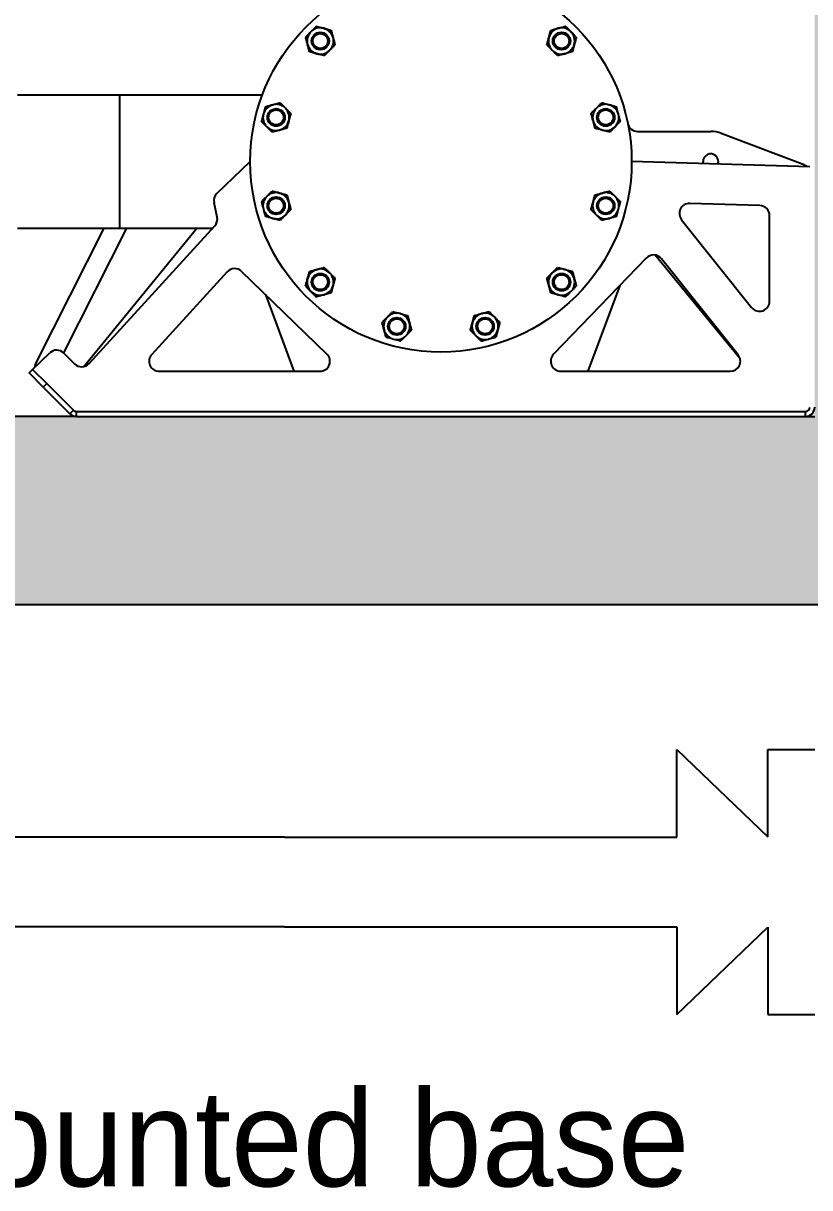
# Model space of a CAD drawing. Header units: inches. Extents: x 0.9 to 28, y -4.2 to 11.7.
# Drawn here: x 27.244 to 27.652, y 6.964 to 7.569 of the extents above; entities that cross this region are included whole.
import ezdxf

# ---------------------------------------------------------------- set-up
doc = ezdxf.new("R2010")
doc.units = ezdxf.units.IN
doc.header["$MEASUREMENT"] = 0

msp = doc.modelspace()

# ---------------------------------------------------------------- hatches: boundary and pattern name
h = msp.add_hatch()
h.set_pattern_fill('AR-CONC', color=256, scale=0.01)
h.set_pattern_definition([(50, (3.801593, 0), (0.07172602, -0.00627521), [0.0075, -0.0825]), (355, (3.80159, 0), (-0.01387513, 0.07521921), [0.006, -0.066]), (100.45144, (3.80757, -0.00052), (0.05785088, 0.068944), [0.00637402, -0.07011421]), (46.1842, (3.80159, 0.02), (0.10672413, -0.01655193), [0.01125, -0.12375]), (96.63564, (3.81049, 0.01862), (0.0934662, 0.09741186), [0.00956103, -0.10517138]), (351.18416, (3.80159, 0.02), (0.0934662, 0.09741186), [0.009, -0.099]), (21, (3.811593, 0.015), (0.0596907, -0.04026189), [0.0075, -0.0825]), (326, (3.81159, 0.015), (0.02433153, 0.072515), [0.006, -0.066]), (71.45144, (3.81657, 0.011645), (0.08402224, 0.03225312), [0.00637402, -0.07011421]), (37.5, (3.801593, 0), (0.001215986, 0.033289385), [0, -0.0652, 0, -0.067, 0, -0.06625]), (7.5, (3.801593, 0), (0.026306954, 0.03944117), [0, -0.0382, 0, -0.0637, 0, -0.02525]), (327.5, (3.779293, 0), (0.053382244, -0.002255487), [0, -0.025, 0, -0.078, 0, -0.1035]), (317.5, (3.769293, 0), (0.05831862, 0.0100105), [0, -0.0325, 0, -0.0518, 0, -0.0735])])
h.paths.add_polyline_path([(27.97651, 9.67144), (27.76338, 9.67144), (27.65487, 9.67144), (27.65487, 7.49449), (27.65487, 7.48407), (27.65487, 7.36968), (27.65487, 7.36489), (27.65008, 7.36489), (27.27176, 7.36489), (27.00428, 7.36489), (27.00428, 7.26703), (27.97651, 7.26703)])

# ---------------------------------------------------------------- linework, layer by layer
at = {"color": 7, "linetype": 'Continuous', "lineweight": 25}
for p, q in [((27.29425, 7.53171), (27.24123, 7.53171)), ((27.36817, 7.53171), (27.29425, 7.53171)), ((27.29425, 7.49721), (27.29425, 7.53171)), ((27.29425, 7.4627), (27.29425, 7.53171)), ((27.56298, 7.51283), (27.60089, 7.51283)), ((27.6489, 7.49576), (27.60641, 7.51182)), ((27.29425, 7.4627), (27.29425, 7.49721)), ((27.34467, 7.48069), (27.36196, 7.49721)), ((27.65226, 7.49449), (27.55987, 7.49721)), ((27.34477, 7.46836), (27.34317, 7.47584)), ((27.62637, 7.47441), (27.59001, 7.47548)), ((27.58578, 7.46703), (27.62215, 7.42142)), ((27.63143, 7.42466), (27.63143, 7.4692)), ((27.24123, 7.4627), (27.29425, 7.4627)), ((27.28604, 7.4627), (27.25071, 7.39269)), ((27.2977, 7.4627), (27.26504, 7.39795)), ((27.27553, 7.39076), (27.33432, 7.4627)), ((27.27835, 7.39235), (27.34353, 7.46376)), ((27.29425, 7.4627), (27.34256, 7.4627)), ((27.61614, 7.39475), (27.5721, 7.44864)), ((27.56748, 7.44712), (27.51936, 7.39715)), ((27.61515, 7.39678), (27.5753, 7.44675)), ((27.35001, 7.43996), (27.31084, 7.39705)), ((27.40174, 7.39727), (27.35748, 7.44019)), ((27.55369, 7.4328), (27.53721, 7.38833)), ((27.36985, 7.4282), (27.38463, 7.38833)), ((27.24902, 7.38933), (27.25794, 7.39786)), ((27.26523, 7.39777), (27.27082, 7.39218)), ((27.24717, 7.38749), (27.24902, 7.38933)), ((27.24902, 7.38933), (27.25638, 7.38196)), ((27.31469, 7.38833), (27.39812, 7.38833)), ((27.52311, 7.38833), (27.61107, 7.38833)), ((27.25454, 7.38012), (27.24717, 7.38749)), ((27.25638, 7.38196), (27.25454, 7.38012)), ((27.25454, 7.38012), (27.26837, 7.36629)), ((27.25638, 7.38196), (27.27021, 7.36813)), ((27.26837, 7.36629), (27.27021, 7.36813)), ((27.27176, 7.36749), (27.65008, 7.36749)), ((27.27176, 7.36489), (27.27176, 7.36749)), ((27.27176, 7.36489), (27.65008, 7.36489)), ((27.65008, 7.36489), (27.65008, 7.36749))]:
    msp.add_line(p, q, dxfattribs=at)
for p, q in [((27.27176, 7.36489), (27.00428, 7.36489)), ((27.65008, 7.36489), (27.65487, 7.36489)), ((27.97651, 7.26703), (27.00428, 7.26703)), ((27.58336, 7.14641), (27.58336, 7.19196)), ((27.58336, 7.19196), (27.63053, 7.14658)), ((27.63053, 7.14658), (27.63053, 7.19196)), ((27.63053, 7.19196), (27.65487, 7.19196)), ((27.37967, 7.14641), (27.17598, 7.14641)), ((27.37967, 7.14641), (27.58336, 7.14641)), ((27.37967, 7.09992), (27.17598, 7.09992)), ((27.37967, 7.09992), (27.58336, 7.09992)), ((27.58336, 7.09992), (27.58336, 7.05438)), ((27.58336, 7.05438), (27.63053, 7.09975)), ((27.63053, 7.09975), (27.63053, 7.05438)), ((27.63053, 7.05438), (27.65487, 7.05438))]:
    msp.add_line(p, q)
at = {"color": 7, "linetype": 'Continuous', "lineweight": 25, "flags": 128}
msp.add_lwpolyline([(27.59705, 7.49611), (27.59697, 7.49645), (27.5969, 7.49721)], dxfattribs=at)
at = {"color": 7, "linetype": 'Continuous', "lineweight": 25}
for centre, radius in [((27.46092, 7.49721), 0.09896), ((27.39831, 7.55982), 0.00456), ((27.39831, 7.55982), 0.00387), ((27.52352, 7.55982), 0.00456), ((27.52352, 7.55982), 0.00387), ((27.37539, 7.52012), 0.00456), ((27.37539, 7.52012), 0.00387), ((27.54644, 7.52012), 0.00456), ((27.54644, 7.52012), 0.00387), ((27.37539, 7.47429), 0.00456), ((27.54644, 7.47429), 0.00456), ((27.37539, 7.47429), 0.00387), ((27.54644, 7.47429), 0.00387), ((27.39831, 7.4346), 0.00456), ((27.39831, 7.4346), 0.00387), ((27.52352, 7.4346), 0.00456), ((27.52352, 7.4346), 0.00387), ((27.438, 7.41168), 0.00456), ((27.438, 7.41168), 0.00387), ((27.48383, 7.41168), 0.00456), ((27.48383, 7.41168), 0.00387)]:
    msp.add_circle(centre, radius, dxfattribs=at)
for centre, radius, start, end in [((27.39831, 7.55982), 0.00683, 135, 195), ((27.39831, 7.55982), 0.00683, 75, 135), ((27.39831, 7.55982), 0.00683, 15, 75), ((27.52352, 7.55982), 0.00683, 105, 165), ((27.52352, 7.55982), 0.00683, 45, 105), ((27.52352, 7.55982), 0.00683, 345, 45), ((27.39831, 7.55982), 0.00683, 195, 255), ((27.39831, 7.55982), 0.00683, 315, 15), ((27.52352, 7.55982), 0.00683, 165, 225), ((27.52352, 7.55982), 0.00683, 285, 345), ((27.39831, 7.55982), 0.00683, 255, 315), ((27.52352, 7.55982), 0.00683, 225, 285), ((27.37539, 7.52012), 0.00683, 165, 225), ((27.37539, 7.52012), 0.00683, 105, 165), ((27.37539, 7.52012), 0.00683, 45, 105), ((27.37539, 7.52012), 0.00683, 345, 45), ((27.54644, 7.52012), 0.00683, 135, 195), ((27.54644, 7.52012), 0.00683, 75, 135), ((27.54644, 7.52012), 0.00683, 15, 75), ((27.54644, 7.52012), 0.00683, 315, 15), ((27.37539, 7.52012), 0.00683, 225, 285), ((27.37539, 7.52012), 0.00683, 285, 345), ((27.54644, 7.52012), 0.00683, 195, 255), ((27.54644, 7.52012), 0.00683, 255, 315), ((27.56298, 7.51804), 0.00521, 191.53696, 270), ((27.60089, 7.49721), 0.01563, 69.28845, 90), ((27.60089, 7.49721), 0.00399, 340.68699, 180), ((27.64705, 7.49089), 0.00521, 44.37856, 69.28845), ((27.34827, 7.47693), 0.00521, 133.68669, 192.06304), ((27.37539, 7.47429), 0.00683, 135, 195), ((27.37539, 7.47429), 0.00683, 75, 135), ((27.37539, 7.47429), 0.00683, 15, 75), ((27.54644, 7.47429), 0.00683, 105, 165), ((27.54644, 7.47429), 0.00683, 45, 105), ((27.54644, 7.47429), 0.00683, 345, 45), ((27.37539, 7.47429), 0.00683, 315, 15), ((27.54644, 7.47429), 0.00683, 165, 225), ((27.58986, 7.47027), 0.00521, 88.31287, 218.56514), ((27.62622, 7.4692), 0.00521, 0, 88.31287), ((27.33968, 7.46727), 0.00521, 317.61144, 12.06304), ((27.37539, 7.47429), 0.00683, 195, 255), ((27.37539, 7.47429), 0.00683, 255, 315), ((27.54644, 7.47429), 0.00683, 225, 285), ((27.54644, 7.47429), 0.00683, 285, 345), ((27.57123, 7.4435), 0.00521, 38.56514, 136.07828), ((27.35386, 7.43645), 0.00521, 45.88491, 137.61144), ((27.39831, 7.4346), 0.00683, 105, 165), ((27.39831, 7.4346), 0.00683, 45, 105), ((27.39831, 7.4346), 0.00683, 345, 45), ((27.52352, 7.4346), 0.00683, 135, 195), ((27.52352, 7.4346), 0.00683, 75, 135), ((27.52352, 7.4346), 0.00683, 15, 75), ((27.39831, 7.4346), 0.00683, 165, 225), ((27.39831, 7.4346), 0.00683, 285, 345), ((27.52352, 7.4346), 0.00683, 195, 255), ((27.52352, 7.4346), 0.00683, 315, 15), ((27.39831, 7.4346), 0.00683, 225, 285), ((27.52352, 7.4346), 0.00683, 255, 315), ((27.62622, 7.42466), 0.00521, 218.56514, 0), ((27.438, 7.41168), 0.00683, 75, 135), ((27.48383, 7.41168), 0.00683, 45, 105), ((27.438, 7.41168), 0.00683, 135, 195), ((27.438, 7.41168), 0.00683, 15, 75), ((27.438, 7.41168), 0.00683, 315, 15), ((27.48383, 7.41168), 0.00683, 165, 225), ((27.48383, 7.41168), 0.00683, 105, 165), ((27.48383, 7.41168), 0.00683, 345, 45), ((27.438, 7.41168), 0.00683, 195, 255), ((27.438, 7.41168), 0.00683, 255, 315), ((27.48383, 7.41168), 0.00683, 225, 285), ((27.48383, 7.41168), 0.00683, 285, 345), ((27.26154, 7.39409), 0.00521, 45, 133.68669), ((27.31469, 7.39353), 0.00521, 137.61144, 270), ((27.39812, 7.39353), 0.00521, 270, 45.88491), ((27.52311, 7.39353), 0.00521, 136.07828, 270), ((27.61107, 7.39353), 0.00521, 270, 38.56514), ((27.25536, 7.39035), 0.00521, 153.22675, 179.22647), ((27.2745, 7.39586), 0.00521, 225, 317.61144), ((27.27176, 7.36968), 0.00479, 225, 270), ((27.27176, 7.36968), 0.00219, 225, 270), ((27.65008, 7.36968), 0.00479, 270, 0), ((27.65008, 7.36968), 0.00219, 270, 0)]:
    msp.add_arc(centre, radius, start, end, dxfattribs=at)
for points, knots in [([(27.39348, 7.56465), (27.39341, 7.56459), (27.39299, 7.56417), (27.39222, 7.56339), (27.39135, 7.56253), (27.39085, 7.56202), (27.39069, 7.56186)], [0, 0, 0, 0, 0.066254, 0.434887, 0.81404, 1, 1, 1, 1]), ([(27.39627, 7.56744), (27.39603, 7.5672), (27.39547, 7.56664), (27.39454, 7.56571), (27.39383, 7.56501), (27.39348, 7.56465)], [0, 0, 0, 0, 0.265471, 0.628079, 1, 1, 1, 1]), ([(27.39627, 7.56744), (27.39686, 7.56728), (27.39806, 7.56696), (27.39938, 7.5666), (27.40006, 7.56642), (27.40008, 7.56642)], [0, 0, 0, 0, 0.484195, 0.986027, 1, 1, 1, 1]), ([(27.40008, 7.56642), (27.40061, 7.56627), (27.4017, 7.56598), (27.40296, 7.56565), (27.40368, 7.56545), (27.40389, 7.5654)], [0, 0, 0, 0, 0.406045, 0.826762, 1, 1, 1, 1]), ([(27.40389, 7.5654), (27.40405, 7.5648), (27.40437, 7.5636), (27.40472, 7.56228), (27.4049, 7.5616), (27.40491, 7.56159)], [0, 0, 0, 0, 0.484195, 0.986027, 1, 1, 1, 1]), ([(27.51692, 7.56159), (27.51707, 7.56212), (27.51736, 7.5632), (27.5177, 7.56447), (27.51789, 7.56519), (27.51795, 7.5654)], [0, 0, 0, 0, 0.406045, 0.826762, 1, 1, 1, 1]), ([(27.51795, 7.5654), (27.51854, 7.56556), (27.51974, 7.56588), (27.52106, 7.56623), (27.52174, 7.56641), (27.52176, 7.56642)], [0, 0, 0, 0, 0.484195, 0.986027, 1, 1, 1, 1]), ([(27.52176, 7.56642), (27.52229, 7.56656), (27.52337, 7.56685), (27.52464, 7.56719), (27.52536, 7.56738), (27.52557, 7.56744)], [0, 0, 0, 0, 0.406045, 0.826762, 1, 1, 1, 1]), ([(27.52836, 7.56465), (27.52829, 7.56471), (27.52788, 7.56513), (27.5271, 7.56591), (27.52623, 7.56677), (27.52573, 7.56727), (27.52557, 7.56744)], [0, 0, 0, 0, 0.066254, 0.434887, 0.81404, 1, 1, 1, 1]), ([(27.53115, 7.56186), (27.53091, 7.5621), (27.53035, 7.56265), (27.52942, 7.56359), (27.52871, 7.56429), (27.52836, 7.56465)], [0, 0, 0, 0, 0.265471, 0.628079, 1, 1, 1, 1]), ([(27.39171, 7.55805), (27.39156, 7.55858), (27.39127, 7.55967), (27.39094, 7.56093), (27.39074, 7.56165), (27.39069, 7.56186)], [0, 0, 0, 0, 0.406045, 0.826762, 1, 1, 1, 1]), ([(27.39273, 7.55424), (27.39257, 7.55483), (27.39225, 7.55604), (27.39189, 7.55735), (27.39171, 7.55803), (27.39171, 7.55805)], [0, 0, 0, 0, 0.4841952, 0.9860274, 1, 1, 1, 1]), ([(27.40593, 7.55777), (27.40569, 7.55754), (27.40513, 7.55698), (27.4042, 7.55605), (27.4035, 7.55534), (27.40314, 7.55499)], [0, 0, 0, 0, 0.265471, 0.628079, 1, 1, 1, 1]), ([(27.40491, 7.56159), (27.40505, 7.56105), (27.40534, 7.55997), (27.40568, 7.5587), (27.40587, 7.55798), (27.40593, 7.55777)], [0, 0, 0, 0, 0.406045, 0.826762, 1, 1, 1, 1]), ([(27.5159, 7.55777), (27.51606, 7.55837), (27.51639, 7.55957), (27.51674, 7.56089), (27.51692, 7.56157), (27.51692, 7.56159)], [0, 0, 0, 0, 0.4841952, 0.9860274, 1, 1, 1, 1]), ([(27.51869, 7.55499), (27.51863, 7.55505), (27.51821, 7.55547), (27.51743, 7.55625), (27.51657, 7.55711), (27.51607, 7.55761), (27.5159, 7.55777)], [0, 0, 0, 0, 0.066254, 0.434887, 0.81404, 1, 1, 1, 1]), ([(27.53013, 7.55805), (27.52998, 7.55752), (27.52969, 7.55643), (27.52935, 7.55517), (27.52916, 7.55445), (27.5291, 7.55424)], [0, 0, 0, 0, 0.406045, 0.826762, 1, 1, 1, 1]), ([(27.53115, 7.56186), (27.53099, 7.56127), (27.53066, 7.56006), (27.53031, 7.55874), (27.53013, 7.55807), (27.53013, 7.55805)], [0, 0, 0, 0, 0.484195, 0.986027, 1, 1, 1, 1]), ([(27.39654, 7.55322), (27.39601, 7.55336), (27.39492, 7.55365), (27.39366, 7.55399), (27.39294, 7.55418), (27.39273, 7.55424)], [0, 0, 0, 0, 0.406045, 0.826762, 1, 1, 1, 1]), ([(27.40035, 7.5522), (27.39976, 7.55235), (27.39855, 7.55268), (27.39723, 7.55303), (27.39656, 7.55321), (27.39654, 7.55322)], [0, 0, 0, 0, 0.484195, 0.986027, 1, 1, 1, 1]), ([(27.40314, 7.55499), (27.40308, 7.55492), (27.40266, 7.5545), (27.40188, 7.55372), (27.40102, 7.55286), (27.40052, 7.55236), (27.40035, 7.5522)], [0, 0, 0, 0, 0.066254, 0.434887, 0.81404, 1, 1, 1, 1]), ([(27.52148, 7.5522), (27.52125, 7.55243), (27.52069, 7.55299), (27.51976, 7.55392), (27.51905, 7.55463), (27.51869, 7.55499)], [0, 0, 0, 0, 0.265471, 0.628079, 1, 1, 1, 1]), ([(27.52529, 7.55322), (27.52476, 7.55307), (27.52367, 7.55278), (27.52241, 7.55244), (27.52169, 7.55225), (27.52148, 7.5522)], [0, 0, 0, 0, 0.406045, 0.826762, 1, 1, 1, 1]), ([(27.5291, 7.55424), (27.52851, 7.55408), (27.52731, 7.55376), (27.52599, 7.5534), (27.52531, 7.55322), (27.52529, 7.55322)], [0, 0, 0, 0, 0.484195, 0.986027, 1, 1, 1, 1]), ([(27.37362, 7.52673), (27.37416, 7.52687), (27.37524, 7.52716), (27.3765, 7.5275), (27.37722, 7.52769), (27.37743, 7.52775)], [0, 0, 0, 0, 0.406045, 0.826762, 1, 1, 1, 1]), ([(27.37743, 7.52775), (27.37787, 7.52731), (27.37875, 7.52643), (27.37972, 7.52547), (27.38021, 7.52497), (27.38022, 7.52496)], [0, 0, 0, 0, 0.484195, 0.986027, 1, 1, 1, 1]), ([(27.54161, 7.52496), (27.542, 7.52535), (27.54279, 7.52614), (27.54372, 7.52707), (27.54425, 7.52759), (27.5444, 7.52775)], [0, 0, 0, 0, 0.406045, 0.826762, 1, 1, 1, 1]), ([(27.5444, 7.52775), (27.54499, 7.52759), (27.5462, 7.52726), (27.54752, 7.52691), (27.54819, 7.52673), (27.54821, 7.52673)], [0, 0, 0, 0, 0.484195, 0.986027, 1, 1, 1, 1]), ([(27.36879, 7.52189), (27.36877, 7.52181), (27.36862, 7.52124), (27.36833, 7.52017), (27.36801, 7.51899), (27.36783, 7.51831), (27.36777, 7.51808)], [0, 0, 0, 0, 0.066254, 0.434887, 0.81404, 1, 1, 1, 1]), ([(27.36981, 7.5257), (27.36973, 7.52538), (27.36952, 7.52462), (27.36918, 7.52335), (27.36892, 7.52238), (27.36879, 7.52189)], [0, 0, 0, 0, 0.265471, 0.628079, 1, 1, 1, 1]), ([(27.36981, 7.5257), (27.3704, 7.52586), (27.37161, 7.52619), (27.37293, 7.52654), (27.3736, 7.52672), (27.37362, 7.52673)], [0, 0, 0, 0, 0.484195, 0.986027, 1, 1, 1, 1]), ([(27.38022, 7.52496), (27.38061, 7.52457), (27.38141, 7.52377), (27.38233, 7.52285), (27.38286, 7.52232), (27.38301, 7.52217)], [0, 0, 0, 0, 0.406045, 0.826762, 1, 1, 1, 1]), ([(27.38301, 7.52217), (27.38293, 7.52184), (27.38272, 7.52108), (27.38238, 7.51981), (27.38212, 7.51884), (27.38199, 7.51836)], [0, 0, 0, 0, 0.265471, 0.628079, 1, 1, 1, 1]), ([(27.53882, 7.52217), (27.53925, 7.5226), (27.54014, 7.52348), (27.5411, 7.52445), (27.5416, 7.52494), (27.54161, 7.52496)], [0, 0, 0, 0, 0.4841952, 0.9860274, 1, 1, 1, 1]), ([(27.53984, 7.51836), (27.53982, 7.51844), (27.53966, 7.51901), (27.53938, 7.52008), (27.53906, 7.52126), (27.53888, 7.52194), (27.53882, 7.52217)], [0, 0, 0, 0, 0.066254, 0.434887, 0.81404, 1, 1, 1, 1]), ([(27.54821, 7.52673), (27.54874, 7.52658), (27.54983, 7.52629), (27.55109, 7.52595), (27.55181, 7.52576), (27.55202, 7.5257)], [0, 0, 0, 0, 0.406045, 0.826762, 1, 1, 1, 1]), ([(27.55304, 7.52189), (27.55302, 7.52198), (27.55287, 7.52255), (27.55258, 7.52362), (27.55226, 7.52479), (27.55208, 7.52548), (27.55202, 7.5257)], [0, 0, 0, 0, 0.066254, 0.434887, 0.81404, 1, 1, 1, 1]), ([(27.55406, 7.51808), (27.55398, 7.51841), (27.55377, 7.51917), (27.55343, 7.52044), (27.55317, 7.52141), (27.55304, 7.52189)], [0, 0, 0, 0, 0.265471, 0.628079, 1, 1, 1, 1]), ([(27.37056, 7.51529), (27.37017, 7.51568), (27.36938, 7.51648), (27.36845, 7.5174), (27.36792, 7.51793), (27.36777, 7.51808)], [0, 0, 0, 0, 0.406045, 0.826762, 1, 1, 1, 1]), ([(27.37335, 7.5125), (27.37292, 7.51294), (27.37203, 7.51382), (27.37107, 7.51478), (27.37057, 7.51528), (27.37056, 7.51529)], [0, 0, 0, 0, 0.484195, 0.986027, 1, 1, 1, 1]), ([(27.38199, 7.51836), (27.38197, 7.51827), (27.38182, 7.5177), (27.38153, 7.51663), (27.38122, 7.51546), (27.38103, 7.51477), (27.38097, 7.51455)], [0, 0, 0, 0, 0.066254, 0.434887, 0.81404, 1, 1, 1, 1]), ([(27.54086, 7.51455), (27.54078, 7.51487), (27.54057, 7.51563), (27.54023, 7.5169), (27.53997, 7.51787), (27.53984, 7.51836)], [0, 0, 0, 0, 0.265471, 0.628079, 1, 1, 1, 1]), ([(27.55127, 7.51529), (27.55088, 7.5149), (27.55009, 7.51411), (27.54916, 7.51318), (27.54864, 7.51266), (27.54848, 7.5125)], [0, 0, 0, 0, 0.406045, 0.826762, 1, 1, 1, 1]), ([(27.55406, 7.51808), (27.55363, 7.51765), (27.55275, 7.51677), (27.55178, 7.5158), (27.55129, 7.51531), (27.55127, 7.51529)], [0, 0, 0, 0, 0.484195, 0.986027, 1, 1, 1, 1]), ([(27.37716, 7.51352), (27.37663, 7.51338), (27.37554, 7.51309), (27.37428, 7.51275), (27.37356, 7.51256), (27.37335, 7.5125)], [0, 0, 0, 0, 0.406045, 0.826762, 1, 1, 1, 1]), ([(27.38097, 7.51455), (27.38038, 7.51439), (27.37917, 7.51406), (27.37785, 7.51371), (27.37718, 7.51353), (27.37716, 7.51352)], [0, 0, 0, 0, 0.484195, 0.986027, 1, 1, 1, 1]), ([(27.54467, 7.51352), (27.54414, 7.51367), (27.54305, 7.51396), (27.54179, 7.5143), (27.54107, 7.51449), (27.54086, 7.51455)], [0, 0, 0, 0, 0.406045, 0.826762, 1, 1, 1, 1]), ([(27.54848, 7.5125), (27.54789, 7.51266), (27.54668, 7.51299), (27.54537, 7.51334), (27.54469, 7.51352), (27.54467, 7.51352)], [0, 0, 0, 0, 0.484195, 0.986027, 1, 1, 1, 1]), ([(27.36777, 7.47633), (27.3682, 7.47677), (27.36909, 7.47765), (27.37005, 7.47862), (27.37055, 7.47911), (27.37056, 7.47912)], [0, 0, 0, 0, 0.484195, 0.986027, 1, 1, 1, 1]), ([(27.37056, 7.47912), (27.37095, 7.47951), (27.37174, 7.48031), (27.37267, 7.48123), (27.3732, 7.48176), (27.37335, 7.48191)], [0, 0, 0, 0, 0.406045, 0.826762, 1, 1, 1, 1]), ([(27.37335, 7.48191), (27.37394, 7.48176), (27.37515, 7.48143), (27.37647, 7.48108), (27.37714, 7.4809), (27.37716, 7.48089)], [0, 0, 0, 0, 0.484195, 0.986027, 1, 1, 1, 1]), ([(27.37716, 7.48089), (27.37769, 7.48075), (27.37878, 7.48046), (27.38004, 7.48012), (27.38076, 7.47993), (27.38097, 7.47987)], [0, 0, 0, 0, 0.406045, 0.826762, 1, 1, 1, 1]), ([(27.38097, 7.47987), (27.38106, 7.47955), (27.38126, 7.47879), (27.3816, 7.47751), (27.38186, 7.47655), (27.38199, 7.47606)], [0, 0, 0, 0, 0.265471, 0.628079, 1, 1, 1, 1]), ([(27.53984, 7.47606), (27.53986, 7.47615), (27.54002, 7.47672), (27.5403, 7.47778), (27.54062, 7.47896), (27.5408, 7.47965), (27.54086, 7.47987)], [0, 0, 0, 0, 0.066254, 0.434887, 0.81404, 1, 1, 1, 1]), ([(27.54086, 7.47987), (27.54145, 7.48003), (27.54266, 7.48035), (27.54398, 7.48071), (27.54465, 7.48089), (27.54467, 7.48089)], [0, 0, 0, 0, 0.484195, 0.986027, 1, 1, 1, 1]), ([(27.54467, 7.48089), (27.54521, 7.48104), (27.54629, 7.48133), (27.54755, 7.48166), (27.54827, 7.48186), (27.54848, 7.48191)], [0, 0, 0, 0, 0.406045, 0.826762, 1, 1, 1, 1]), ([(27.54848, 7.48191), (27.54892, 7.48148), (27.5498, 7.4806), (27.55076, 7.47963), (27.55126, 7.47914), (27.55127, 7.47912)], [0, 0, 0, 0, 0.4841952, 0.9860274, 1, 1, 1, 1]), ([(27.55127, 7.47912), (27.55166, 7.47873), (27.55246, 7.47794), (27.55338, 7.47701), (27.55391, 7.47649), (27.55406, 7.47633)], [0, 0, 0, 0, 0.4060447, 0.8267624, 1, 1, 1, 1]), ([(27.36777, 7.47633), (27.36786, 7.47601), (27.36806, 7.47525), (27.3684, 7.47398), (27.36866, 7.47301), (27.36879, 7.47252)], [0, 0, 0, 0, 0.265471, 0.628079, 1, 1, 1, 1]), ([(27.38199, 7.47606), (27.38202, 7.47597), (27.38217, 7.4754), (27.38245, 7.47434), (27.38277, 7.47316), (27.38295, 7.47248), (27.38301, 7.47225)], [0, 0, 0, 0, 0.066254, 0.434887, 0.81404, 1, 1, 1, 1]), ([(27.53882, 7.47225), (27.53891, 7.47257), (27.53911, 7.47334), (27.53945, 7.47461), (27.53971, 7.47557), (27.53984, 7.47606)], [0, 0, 0, 0, 0.265471, 0.628079, 1, 1, 1, 1]), ([(27.55304, 7.47252), (27.55306, 7.47261), (27.55322, 7.47318), (27.5535, 7.47425), (27.55382, 7.47542), (27.554, 7.47611), (27.55406, 7.47633)], [0, 0, 0, 0, 0.0662544, 0.4348867, 0.8140395, 1, 1, 1, 1]), ([(27.36879, 7.47252), (27.36881, 7.47244), (27.36897, 7.47187), (27.36925, 7.4708), (27.36957, 7.46962), (27.36975, 7.46894), (27.36981, 7.46871)], [0, 0, 0, 0, 0.0662544, 0.4348867, 0.8140395, 1, 1, 1, 1]), ([(27.37362, 7.46769), (27.37309, 7.46783), (27.372, 7.46813), (27.37074, 7.46846), (27.37002, 7.46866), (27.36981, 7.46871)], [0, 0, 0, 0, 0.406045, 0.826762, 1, 1, 1, 1]), ([(27.37743, 7.46667), (27.37684, 7.46683), (27.37564, 7.46715), (27.37432, 7.46751), (27.37364, 7.46769), (27.37362, 7.46769)], [0, 0, 0, 0, 0.484195, 0.986027, 1, 1, 1, 1]), ([(27.38022, 7.46946), (27.37983, 7.46907), (27.37904, 7.46828), (27.37811, 7.46735), (27.37759, 7.46682), (27.37743, 7.46667)], [0, 0, 0, 0, 0.406045, 0.826762, 1, 1, 1, 1]), ([(27.38301, 7.47225), (27.38258, 7.47182), (27.3817, 7.47093), (27.38073, 7.46997), (27.38024, 7.46947), (27.38022, 7.46946)], [0, 0, 0, 0, 0.484195, 0.986027, 1, 1, 1, 1]), ([(27.54161, 7.46946), (27.54122, 7.46985), (27.54042, 7.47065), (27.5395, 7.47157), (27.53897, 7.4721), (27.53882, 7.47225)], [0, 0, 0, 0, 0.406045, 0.826762, 1, 1, 1, 1]), ([(27.5444, 7.46667), (27.54397, 7.4671), (27.54308, 7.46799), (27.54212, 7.46895), (27.54162, 7.46945), (27.54161, 7.46946)], [0, 0, 0, 0, 0.484195, 0.986027, 1, 1, 1, 1]), ([(27.54821, 7.46769), (27.54768, 7.46755), (27.54659, 7.46726), (27.54533, 7.46692), (27.54461, 7.46673), (27.5444, 7.46667)], [0, 0, 0, 0, 0.406045, 0.826762, 1, 1, 1, 1]), ([(27.55202, 7.46871), (27.55143, 7.46855), (27.55022, 7.46823), (27.5489, 7.46788), (27.54823, 7.4677), (27.54821, 7.46769)], [0, 0, 0, 0, 0.4841952, 0.9860274, 1, 1, 1, 1]), ([(27.55202, 7.46871), (27.55211, 7.46904), (27.55231, 7.4698), (27.55265, 7.47107), (27.55291, 7.47204), (27.55304, 7.47252)], [0, 0, 0, 0, 0.265471, 0.628079, 1, 1, 1, 1]), ([(27.39171, 7.43637), (27.39185, 7.4369), (27.39214, 7.43799), (27.39248, 7.43925), (27.39267, 7.43997), (27.39273, 7.44018)], [0, 0, 0, 0, 0.406045, 0.826762, 1, 1, 1, 1]), ([(27.39273, 7.44018), (27.39332, 7.44034), (27.39453, 7.44066), (27.39585, 7.44101), (27.39652, 7.4412), (27.39654, 7.4412)], [0, 0, 0, 0, 0.484195, 0.986027, 1, 1, 1, 1]), ([(27.39654, 7.4412), (27.39707, 7.44134), (27.39816, 7.44163), (27.39942, 7.44197), (27.40014, 7.44217), (27.40035, 7.44222)], [0, 0, 0, 0, 0.406045, 0.826762, 1, 1, 1, 1]), ([(27.40035, 7.44222), (27.40059, 7.44199), (27.40115, 7.44143), (27.40208, 7.4405), (27.40278, 7.43979), (27.40314, 7.43943)], [0, 0, 0, 0, 0.265471, 0.628079, 1, 1, 1, 1]), ([(27.40314, 7.43943), (27.4032, 7.43937), (27.40362, 7.43895), (27.4044, 7.43817), (27.40526, 7.43731), (27.40576, 7.43681), (27.40593, 7.43664)], [0, 0, 0, 0, 0.066254, 0.434887, 0.81404, 1, 1, 1, 1]), ([(27.40593, 7.43664), (27.40577, 7.43605), (27.40545, 7.43484), (27.40509, 7.43353), (27.40491, 7.43285), (27.40491, 7.43283)], [0, 0, 0, 0, 0.484195, 0.986027, 1, 1, 1, 1]), ([(27.5159, 7.43664), (27.51614, 7.43688), (27.5167, 7.43744), (27.51763, 7.43837), (27.51834, 7.43907), (27.51869, 7.43943)], [0, 0, 0, 0, 0.265471, 0.628079, 1, 1, 1, 1]), ([(27.51692, 7.43283), (27.51678, 7.43336), (27.51649, 7.43445), (27.51615, 7.43571), (27.51596, 7.43643), (27.5159, 7.43664)], [0, 0, 0, 0, 0.4060447, 0.8267624, 1, 1, 1, 1]), ([(27.51869, 7.43943), (27.51876, 7.4395), (27.51917, 7.43991), (27.51995, 7.44069), (27.52082, 7.44156), (27.52132, 7.44206), (27.52148, 7.44222)], [0, 0, 0, 0, 0.066254, 0.434887, 0.81404, 1, 1, 1, 1]), ([(27.52148, 7.44222), (27.52208, 7.44206), (27.52328, 7.44174), (27.5246, 7.44139), (27.52528, 7.44121), (27.52529, 7.4412)], [0, 0, 0, 0, 0.4841952, 0.9860274, 1, 1, 1, 1]), ([(27.52529, 7.4412), (27.52583, 7.44106), (27.52691, 7.44077), (27.52817, 7.44043), (27.52889, 7.44024), (27.5291, 7.44018)], [0, 0, 0, 0, 0.406045, 0.826762, 1, 1, 1, 1]), ([(27.5291, 7.44018), (27.52926, 7.43959), (27.52959, 7.43838), (27.52994, 7.43706), (27.53012, 7.43639), (27.53013, 7.43637)], [0, 0, 0, 0, 0.484195, 0.986027, 1, 1, 1, 1]), ([(27.39069, 7.43256), (27.39085, 7.43315), (27.39117, 7.43436), (27.39152, 7.43567), (27.3917, 7.43635), (27.39171, 7.43637)], [0, 0, 0, 0, 0.484195, 0.986027, 1, 1, 1, 1]), ([(27.39069, 7.43256), (27.39092, 7.43232), (27.39148, 7.43176), (27.39241, 7.43083), (27.39312, 7.43013), (27.39348, 7.42977)], [0, 0, 0, 0, 0.265471, 0.628079, 1, 1, 1, 1]), ([(27.40491, 7.43283), (27.40477, 7.4323), (27.40447, 7.43121), (27.40414, 7.42995), (27.40394, 7.42923), (27.40389, 7.42902)], [0, 0, 0, 0, 0.406045, 0.826762, 1, 1, 1, 1]), ([(27.51795, 7.42902), (27.51779, 7.42961), (27.51746, 7.43082), (27.51711, 7.43214), (27.51693, 7.43281), (27.51692, 7.43283)], [0, 0, 0, 0, 0.4841952, 0.9860274, 1, 1, 1, 1]), ([(27.52836, 7.42977), (27.52842, 7.42983), (27.52884, 7.43025), (27.52962, 7.43103), (27.53048, 7.43189), (27.53098, 7.43239), (27.53115, 7.43256)], [0, 0, 0, 0, 0.066254, 0.434887, 0.81404, 1, 1, 1, 1]), ([(27.53013, 7.43637), (27.53027, 7.43584), (27.53056, 7.43475), (27.5309, 7.43349), (27.53109, 7.43277), (27.53115, 7.43256)], [0, 0, 0, 0, 0.4060447, 0.8267624, 1, 1, 1, 1]), ([(27.39348, 7.42977), (27.39354, 7.4297), (27.39396, 7.42929), (27.39474, 7.42851), (27.3956, 7.42765), (27.3961, 7.42714), (27.39627, 7.42698)], [0, 0, 0, 0, 0.066254, 0.434887, 0.81404, 1, 1, 1, 1]), ([(27.40008, 7.428), (27.39954, 7.42786), (27.39846, 7.42757), (27.3972, 7.42723), (27.39648, 7.42703), (27.39627, 7.42698)], [0, 0, 0, 0, 0.406045, 0.826762, 1, 1, 1, 1]), ([(27.40389, 7.42902), (27.4033, 7.42886), (27.40209, 7.42854), (27.40077, 7.42819), (27.40009, 7.428), (27.40008, 7.428)], [0, 0, 0, 0, 0.484195, 0.986027, 1, 1, 1, 1]), ([(27.52176, 7.428), (27.52122, 7.42814), (27.52014, 7.42843), (27.51887, 7.42877), (27.51816, 7.42896), (27.51795, 7.42902)], [0, 0, 0, 0, 0.406045, 0.826762, 1, 1, 1, 1]), ([(27.52557, 7.42698), (27.52497, 7.42714), (27.52377, 7.42746), (27.52245, 7.42781), (27.52177, 7.42799), (27.52176, 7.428)], [0, 0, 0, 0, 0.484195, 0.986027, 1, 1, 1, 1]), ([(27.52557, 7.42698), (27.5258, 7.42721), (27.52636, 7.42777), (27.52729, 7.4287), (27.528, 7.42941), (27.52836, 7.42977)], [0, 0, 0, 0, 0.265471, 0.628079, 1, 1, 1, 1]), ([(27.43317, 7.41652), (27.43356, 7.41691), (27.43435, 7.4177), (27.43528, 7.41863), (27.4358, 7.41915), (27.43596, 7.41931)], [0, 0, 0, 0, 0.406045, 0.826762, 1, 1, 1, 1]), ([(27.43596, 7.41931), (27.43628, 7.41922), (27.43704, 7.41901), (27.43832, 7.41867), (27.43928, 7.41842), (27.43977, 7.41828)], [0, 0, 0, 0, 0.265471, 0.628079, 1, 1, 1, 1]), ([(27.48206, 7.41828), (27.48215, 7.41831), (27.48272, 7.41846), (27.48379, 7.41875), (27.48496, 7.41906), (27.48565, 7.41925), (27.48587, 7.41931)], [0, 0, 0, 0, 0.066254, 0.434887, 0.81404, 1, 1, 1, 1]), ([(27.48587, 7.41931), (27.48631, 7.41887), (27.48719, 7.41799), (27.48816, 7.41702), (27.48865, 7.41653), (27.48866, 7.41652)], [0, 0, 0, 0, 0.484195, 0.986027, 1, 1, 1, 1]), ([(27.43038, 7.41373), (27.43081, 7.41416), (27.4317, 7.41504), (27.43266, 7.41601), (27.43315, 7.4165), (27.43317, 7.41652)], [0, 0, 0, 0, 0.484195, 0.986027, 1, 1, 1, 1]), ([(27.4314, 7.40992), (27.43126, 7.41045), (27.43097, 7.41153), (27.43063, 7.4128), (27.43043, 7.41352), (27.43038, 7.41373)], [0, 0, 0, 0, 0.406045, 0.826762, 1, 1, 1, 1]), ([(27.43977, 7.41828), (27.43986, 7.41826), (27.44043, 7.41811), (27.44149, 7.41782), (27.44267, 7.41751), (27.44335, 7.41732), (27.44358, 7.41726)], [0, 0, 0, 0, 0.066254, 0.434887, 0.81404, 1, 1, 1, 1]), ([(27.44358, 7.41726), (27.44374, 7.41667), (27.44406, 7.41546), (27.44441, 7.41415), (27.4446, 7.41347), (27.4446, 7.41345)], [0, 0, 0, 0, 0.484195, 0.986027, 1, 1, 1, 1]), ([(27.4446, 7.41345), (27.44474, 7.41292), (27.44503, 7.41183), (27.44537, 7.41057), (27.44557, 7.40985), (27.44562, 7.40964)], [0, 0, 0, 0, 0.406045, 0.826762, 1, 1, 1, 1]), ([(27.47621, 7.40964), (27.47637, 7.41023), (27.47669, 7.41144), (27.47705, 7.41276), (27.47723, 7.41343), (27.47723, 7.41345)], [0, 0, 0, 0, 0.484195, 0.986027, 1, 1, 1, 1]), ([(27.47723, 7.41345), (27.47738, 7.41399), (27.47767, 7.41507), (27.478, 7.41633), (27.4782, 7.41705), (27.47825, 7.41726)], [0, 0, 0, 0, 0.406045, 0.826762, 1, 1, 1, 1]), ([(27.47825, 7.41726), (27.47858, 7.41735), (27.47934, 7.41755), (27.48061, 7.4179), (27.48158, 7.41815), (27.48206, 7.41828)], [0, 0, 0, 0, 0.265471, 0.628079, 1, 1, 1, 1]), ([(27.48866, 7.41652), (27.48905, 7.41613), (27.48985, 7.41533), (27.49077, 7.41441), (27.4913, 7.41388), (27.49145, 7.41373)], [0, 0, 0, 0, 0.406045, 0.826762, 1, 1, 1, 1]), ([(27.49145, 7.41373), (27.4913, 7.41313), (27.49097, 7.41193), (27.49062, 7.41061), (27.49044, 7.40993), (27.49043, 7.40992)], [0, 0, 0, 0, 0.4841952, 0.9860274, 1, 1, 1, 1]), ([(27.43242, 7.4061), (27.43226, 7.4067), (27.43194, 7.4079), (27.43159, 7.40922), (27.4314, 7.4099), (27.4314, 7.40992)], [0, 0, 0, 0, 0.484195, 0.986027, 1, 1, 1, 1]), ([(27.44283, 7.40685), (27.44244, 7.40646), (27.44165, 7.40567), (27.44072, 7.40474), (27.4402, 7.40422), (27.44004, 7.40406)], [0, 0, 0, 0, 0.406045, 0.826762, 1, 1, 1, 1]), ([(27.44562, 7.40964), (27.44519, 7.40921), (27.44431, 7.40833), (27.44334, 7.40736), (27.44285, 7.40687), (27.44283, 7.40685)], [0, 0, 0, 0, 0.484195, 0.986027, 1, 1, 1, 1]), ([(27.479, 7.40685), (27.47861, 7.40724), (27.47782, 7.40804), (27.47689, 7.40896), (27.47636, 7.40949), (27.47621, 7.40964)], [0, 0, 0, 0, 0.406045, 0.826762, 1, 1, 1, 1]), ([(27.48179, 7.40406), (27.48136, 7.4045), (27.48047, 7.40538), (27.47951, 7.40634), (27.47901, 7.40684), (27.479, 7.40685)], [0, 0, 0, 0, 0.484195, 0.986027, 1, 1, 1, 1]), ([(27.49043, 7.40992), (27.49029, 7.40938), (27.49, 7.4083), (27.48966, 7.40703), (27.48947, 7.40631), (27.48941, 7.4061)], [0, 0, 0, 0, 0.406045, 0.826762, 1, 1, 1, 1]), ([(27.43242, 7.4061), (27.43274, 7.40602), (27.43351, 7.40581), (27.43478, 7.40547), (27.43574, 7.40521), (27.43623, 7.40508)], [0, 0, 0, 0, 0.265471, 0.628079, 1, 1, 1, 1]), ([(27.43623, 7.40508), (27.43632, 7.40506), (27.43689, 7.40491), (27.43795, 7.40462), (27.43913, 7.40431), (27.43982, 7.40412), (27.44004, 7.40406)], [0, 0, 0, 0, 0.066254, 0.434887, 0.81404, 1, 1, 1, 1]), ([(27.48179, 7.40406), (27.48211, 7.40415), (27.48288, 7.40435), (27.48415, 7.40469), (27.48511, 7.40495), (27.4856, 7.40508)], [0, 0, 0, 0, 0.265471, 0.628079, 1, 1, 1, 1]), ([(27.4856, 7.40508), (27.48569, 7.40511), (27.48626, 7.40526), (27.48732, 7.40554), (27.4885, 7.40586), (27.48919, 7.40604), (27.48941, 7.4061)], [0, 0, 0, 0, 0.0662544, 0.4348867, 0.8140395, 1, 1, 1, 1])]:
    msp.add_open_spline(points, degree=3, knots=knots, dxfattribs=at)

# ---------------------------------------------------------------- texts
at = {"insert": (27.09176, 7.01512), "char_height": 0.05, "attachment_point": 1}
msp.add_mtext_dynamic_manual_height_columns('unmounted base', width=0.7262938, gutter_width=0.68898, heights=[0], dxfattribs=at)

doc.saveas('drawing.dxf')
